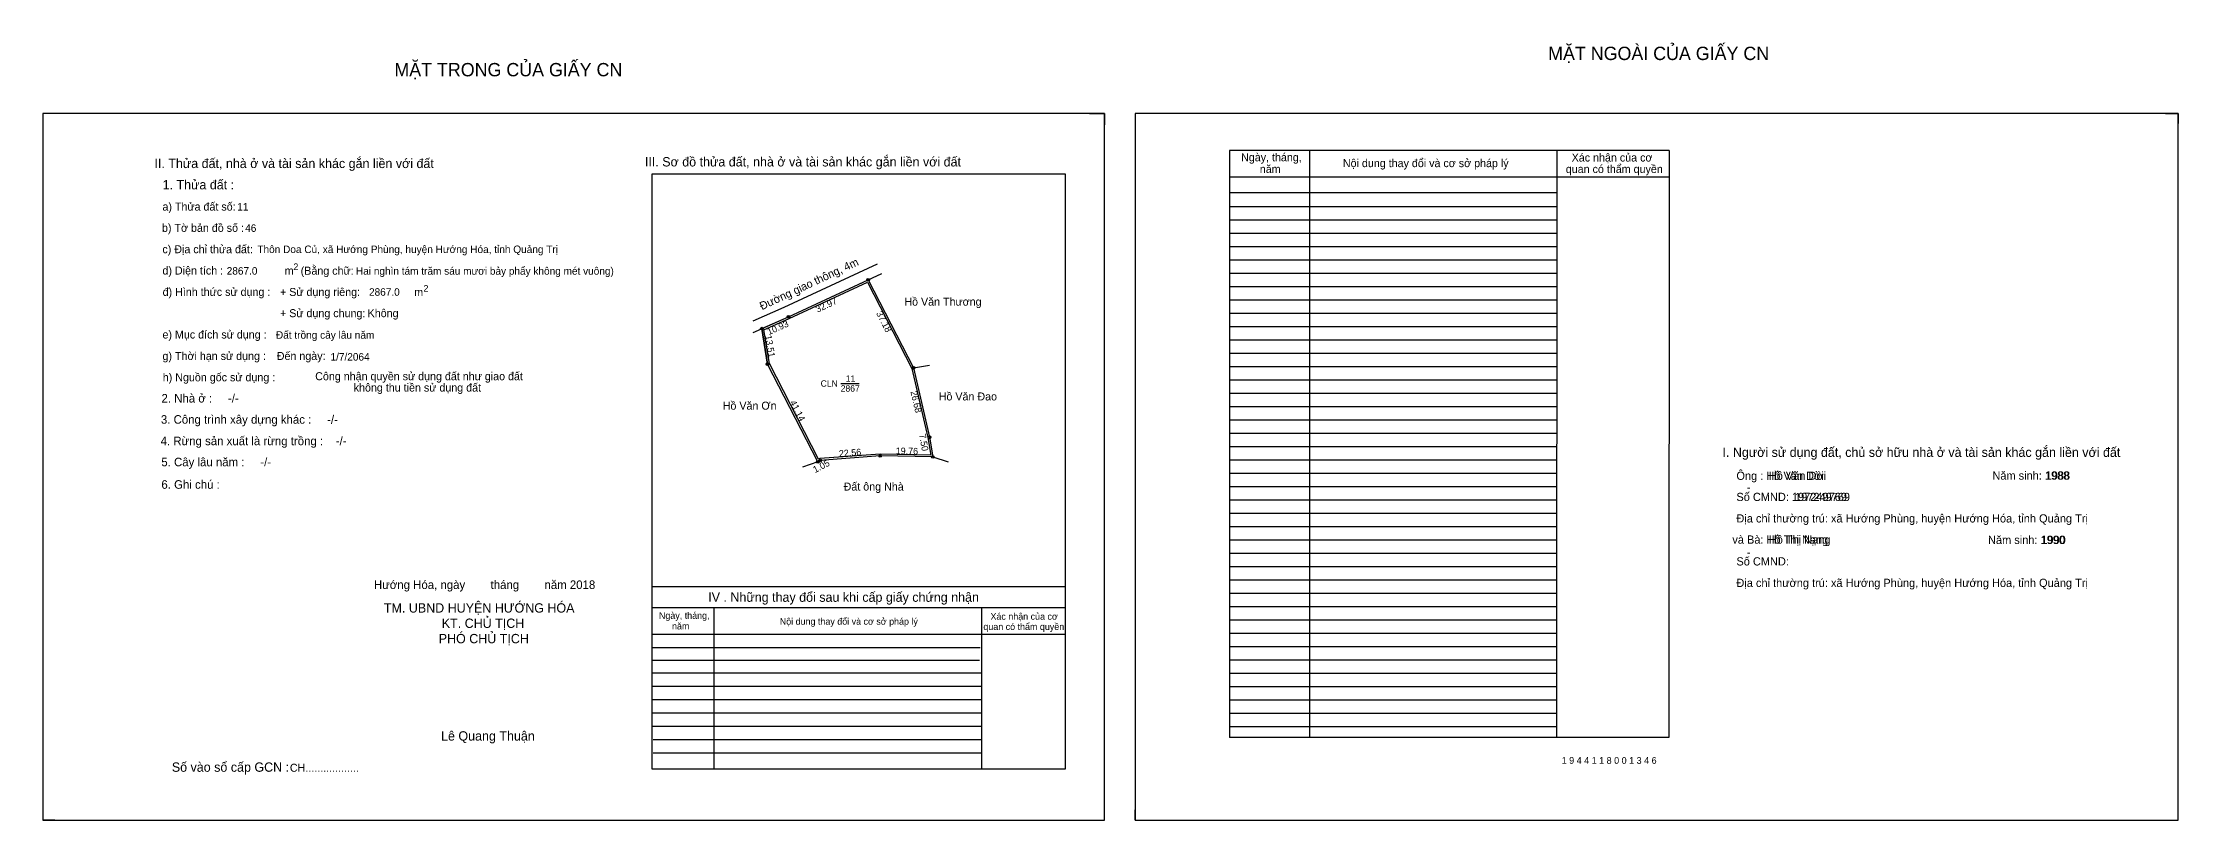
# Model space of a CAD drawing. Extents: x 533804 to 535102, y 1849811 to 1850119.
# Drawn here: x 533804 to 534605, y 1849827 to 1850119 of the extents above; entities that cross this region are included whole.
import ezdxf

# ---------------------------------------------------------------- set-up
doc = ezdxf.new("R2010")
doc.units = 0
for name, color, linetype in [('Default', 7, 'Continuous'), ('Level 10', 7, 'Continuous'), ('Level 11', 7, 'Continuous'), ('Level 13', 7, 'Continuous'), ('Level 27', 7, 'Continuous'), ('Level 36', 7, 'Continuous'), ('Level 4', 7, 'Continuous'), ('Level 49', 7, 'Continuous'), ('Level 55', 7, 'Continuous'), ('Level 6', 7, 'Continuous'), ('Level 7', 7, 'Continuous'), ('Level 8', 7, 'Continuous'), ('Level 9', 7, 'Continuous')]:
    doc.layers.add(name, color=color, linetype=linetype)

msp = doc.modelspace()

# ---------------------------------------------------------------- linework, layer by layer
at = {"layer": 'Level 10'}
for p, q in [((534196.47, 1850092.34), (534202.15, 1850092.34)), ((534202.15, 1850092.34), (534202.15, 1850088.14)), ((534599.87, 1850092.34), (534604.67, 1850092.34)), ((534604.67, 1850092.34), (534604.67, 1850088.64)), ((534083.63, 1850016.12), (534118.63, 1850032.42)), ((534083.63, 1850016.12), (534113.52, 1850030.04)), ((534113.52, 1850030.04), (534130.54, 1849996.99)), ((534070.4, 1850010.3), (534083.63, 1850016.12)), ((534073.63, 1850011.72), (534083.63, 1850016.12)), ((534073.63, 1850011.72), (534075.79, 1849998.38)), ((534075.79, 1849998.38), (534073.63, 1850011.72)), ((534094.6, 1849961.79), (534075.79, 1849998.38)), ((534130.54, 1849996.99), (534136.54, 1849970.99)), ((534136.54, 1849970.99), (534137.79, 1849963.59)), ((534118.03, 1849963.96), (534095.53, 1849962.27)), ((534137.79, 1849963.59), (534118.03, 1849963.96)), ((534095.53, 1849962.27), (534094.6, 1849961.79)), ((533804.07, 1849831.24), (533804.07, 1849827.34)), ((533808.67, 1849827.34), (533804.07, 1849827.34)), ((534213.55, 1849827.34), (534213.55, 1849831.24)), ((534213.55, 1849827.34), (534217.07, 1849827.34))]:
    msp.add_line(p, q, dxfattribs=at)
for points in [[(533804.07, 1849827.34), (534202.15, 1849827.34), (534202.15, 1850092.34), (533804.07, 1850092.34)], [(534213.55, 1849827.34), (534604.67, 1849827.34), (534604.67, 1850092.34), (534213.55, 1850092.34)], [(534118.01, 1849964.66), (534095.34, 1849962.96), (534094.9, 1849962.73), (534076.47, 1849998.6), (534074.41, 1850011.3), (534083.92, 1850015.48), (534113.21, 1850029.12), (534129.88, 1849996.75), (534135.86, 1849970.85), (534136.96, 1849964.31)]]:
    msp.add_lwpolyline(points, close=True, dxfattribs=at)
msp.add_lwpolyline([(534070.36, 1850014.65), (534081.98, 1850019.76), (534116.99, 1850036.07)], dxfattribs=at)
at = {"layer": 'Level 11'}
for centre in [(534113.52, 1850030.04), (534073.63, 1850011.72), (534083.63, 1850016.12), (534075.79, 1849998.38), (534130.54, 1849996.99), (534136.54, 1849970.99), (534095.53, 1849962.27), (534118.03, 1849963.96), (534118.03, 1849963.96), (534137.79, 1849963.59), (534094.6, 1849961.79)]:
    msp.add_circle(centre, 0.5, dxfattribs=at)
at = {"layer": 'Level 27'}
for p, q in [((534130.54, 1849996.99), (534136.46, 1849997.99)), ((534137.79, 1849963.59), (534143.5, 1849961.75)), ((534094.6, 1849961.79), (534088.95, 1849959.78))]:
    msp.add_line(p, q, dxfattribs=at)
at = {"layer": 'Level 7'}
for p, q in [((534371.55, 1850057.34), (534248.95, 1850057.34)), ((534371.55, 1850052.34), (534248.95, 1850052.34)), ((534371.55, 1850047.34), (534248.95, 1850047.34)), ((534371.55, 1850042.34), (534248.95, 1850042.34)), ((534371.55, 1850037.34), (534248.95, 1850037.34)), ((534371.55, 1850032.34), (534248.95, 1850032.34)), ((534371.55, 1850027.34), (534248.95, 1850027.34)), ((534371.55, 1850022.34), (534248.95, 1850022.34)), ((534371.55, 1850017.34), (534248.95, 1850017.34)), ((534371.55, 1850012.34), (534248.95, 1850012.34)), ((534371.55, 1850007.34), (534248.95, 1850007.34)), ((534371.55, 1850002.34), (534248.95, 1850002.34)), ((534371.55, 1849997.34), (534248.95, 1849997.34)), ((534371.55, 1849992.34), (534248.95, 1849992.34)), ((534371.55, 1849987.34), (534248.95, 1849987.34)), ((534371.55, 1849982.34), (534248.95, 1849982.34)), ((534371.55, 1849977.34), (534248.95, 1849977.34)), ((534371.55, 1849972.34), (534248.95, 1849972.34)), ((534371.55, 1849967.34), (534248.95, 1849967.34)), ((534371.55, 1849962.34), (534248.95, 1849962.34)), ((534371.55, 1849957.34), (534248.95, 1849957.34)), ((534371.55, 1849952.34), (534248.95, 1849952.34)), ((534371.55, 1849947.34), (534248.95, 1849947.34)), ((534371.55, 1849942.34), (534248.95, 1849942.34)), ((534371.55, 1849937.34), (534248.95, 1849937.34)), ((534371.55, 1849932.34), (534248.95, 1849932.34)), ((534371.55, 1849927.34), (534248.95, 1849927.34)), ((534371.55, 1849922.34), (534248.95, 1849922.34)), ((534371.55, 1849917.34), (534248.95, 1849917.34)), ((534371.55, 1849912.34), (534248.95, 1849912.34)), ((534371.55, 1849907.34), (534248.95, 1849907.34)), ((534371.55, 1849902.34), (534248.95, 1849902.34)), ((534155.53, 1849892), (534032.47, 1849892)), ((534371.55, 1849897.34), (534248.95, 1849897.34)), ((534371.55, 1849892.34), (534248.95, 1849892.34)), ((534155.31, 1849887.26), (534032.47, 1849887.26)), ((534155.95, 1849882.52), (534032.47, 1849882.52)), ((534371.55, 1849887.34), (534248.95, 1849887.34)), ((534155.95, 1849877.52), (534032.47, 1849877.52)), ((534371.55, 1849882.34), (534248.95, 1849882.34)), ((534371.55, 1849877.34), (534248.95, 1849877.34)), ((534155.95, 1849872.52), (534032.47, 1849872.52)), ((534155.95, 1849867.52), (534032.47, 1849867.52)), ((534371.55, 1849872.34), (534248.95, 1849872.34)), ((534371.55, 1849867.34), (534248.95, 1849867.34)), ((534155.95, 1849862.52), (534032.47, 1849862.52)), ((534371.55, 1849862.34), (534248.95, 1849862.34)), ((534155.95, 1849857.52), (534032.87, 1849857.52)), ((534155.95, 1849852.52), (534032.87, 1849852.52))]:
    msp.add_line(p, q, dxfattribs=at)
at = {"layer": 'Level 8'}
for p, q in [((534413.75, 1850078.58), (534248.95, 1850078.58)), ((534248.95, 1850078.58), (534248.95, 1849858.34)), ((534278.95, 1850078.58), (534278.95, 1849858.34)), ((534371.63, 1850078.48), (534371.55, 1849858.34)), ((534413.75, 1850078.58), (534413.67, 1849858.34)), ((534187.47, 1850069.64), (534032.47, 1850069.64)), ((534032.47, 1850069.64), (534032.47, 1849846.64)), ((534187.47, 1849846.64), (534187.47, 1850069.64)), ((534413.75, 1850068.58), (534248.95, 1850068.58)), ((534371.55, 1850062.7), (534248.95, 1850062.7)), ((534187.47, 1849914.84), (534032.47, 1849914.84)), ((534187.47, 1849906.98), (534032.47, 1849906.98)), ((534055.61, 1849906.98), (534055.61, 1849846.64)), ((534155.95, 1849906.98), (534155.95, 1849846.64)), ((534187.47, 1849896.98), (534032.47, 1849896.98)), ((534413.67, 1849858.34), (534248.95, 1849858.34)), ((534032.47, 1849846.64), (534187.47, 1849846.64))]:
    msp.add_line(p, q, dxfattribs=at)
at = {"layer": 'Level 9'}
msp.add_line((534103.22, 1849991.14), (534110.15, 1849991.14), dxfattribs=at)

# ---------------------------------------------------------------- texts
at = {"layer": 'Default'}
for s, p in [('e) Mục đích sử dụng :', (533848.96, 1850008.01)), ('g) Thời hạn sử dụng :', (533848.97, 1849999.97)), ('Đến ngày:', (533891.81, 1849999.97)), ('h) Nguồn gốc sử dụng :', (533849.07, 1849991.97)), ('Công nhận quyền sử dụng đất như giao đất', (533906.22, 1849992.37)), ('không thu tiền sử dụng đất', (533920.65, 1849988.12))]:
    msp.add_text(s, height=3, dxfattribs=at).set_placement(p)
at = {"layer": 'Level 13'}
for s, p in [('CLN', (534095.7, 1849989.94)), ('2867', (534103.22, 1849988.1)), ('11', (534105.13, 1849991.78))]:
    msp.add_text(s, height=2.4, dxfattribs=at).set_placement(p)
at = {"layer": 'Level 36'}
for s, p in [('Hồ Văn Thương', (534127.08, 1850020.34)), ('Hồ Văn Đao', (534139.96, 1849984.79)), ('Hồ Văn Ơn', (534058.99, 1849981.33)), ('Đất ông Nhà', (534104.32, 1849951))]:
    msp.add_text(s, height=3, dxfattribs=at).set_placement(p)
at = {"layer": 'Level 4'}
for s, p in [('Hồ Văn Dời', (534451.16, 1849955.01)), ('1988', (534554.94, 1849955.09)), ('197249769', (534460.98, 1849947.06)), ('Hồ Thị Nạng', (534451.16, 1849931.08)), ('1990', (534553.33, 1849930.96))]:
    msp.add_text(s, height=3.08, dxfattribs=at).set_placement(p)
at = {"layer": 'Level 49'}
for s, height, rotation, p in [('Đường giao thông, 4m', 3, 24.97175, (534073.69, 1850018.62)), ('32.97', 2.5, 24.97175, (534094.55, 1850017.67)), ('10.93', 2.5, 23.74949, (534076.3, 1850009.29)), ('37.18', 2.5, 297.24744, (534116.42, 1850017.48)), ('13.51', 2.5, 279.19745, (534074.87, 1850009.06)), ('26.68', 2.5, 282.99462, (534129.35, 1849988.12)), ('41.14', 2.5, 297.20656, (534084.04, 1849984.09)), ('7.50', 2.5, 279.58783, (534132.61, 1849972.07)), ('1.05', 2.5, 27.29957, (534093.6, 1849957.53)), ('22.56', 2.5, 4.29548, (534102.65, 1849963.61)), ('19.76', 2.5, 358.92728, (534123.84, 1849964.65))]:
    msp.add_text(s, height=height, rotation=rotation, dxfattribs=at).set_placement(p)
at = {"layer": 'Level 55'}
for s, height, p in [('1', 0.4, (534113.41, 1850030.04)), ('0', 0.11, (534113.48, 1850029.93)), ('0', 0.11, (534113.48, 1850029.93)), ('9', 0.4, (534073.5, 1850011.72)), ('0', 0.11, (534073.59, 1850011.61)), ('0', 0.11, (534073.59, 1850011.61)), ('10', 0.4, (534083.35, 1850016.12)), ('0', 0.11, (534083.59, 1850016.01)), ('8', 0.4, (534075.66, 1849998.38)), ('0', 0.11, (534075.75, 1849998.27)), ('2', 0.4, (534130.41, 1849996.99)), ('0', 0.11, (534130.5, 1849996.88)), ('0', 0.11, (534130.5, 1849996.88)), ('0', 0.11, (534130.5, 1849996.88)), ('3', 0.4, (534136.42, 1849970.99)), ('0', 0.11, (534136.5, 1849970.88)), ('0', 0.11, (534136.5, 1849970.88)), ('6', 0.4, (534095.4, 1849962.27)), ('5', 0.4, (534117.9, 1849963.96)), ('0', 0.11, (534117.99, 1849963.85)), ('0', 0.11, (534117.99, 1849963.85)), ('4', 0.4, (534137.66, 1849963.59)), ('0', 0.11, (534137.75, 1849963.48)), ('0', 0.11, (534137.75, 1849963.48)), ('0', 0.11, (534137.75, 1849963.48)), ('0', 0.11, (534137.75, 1849963.48)), ('7', 0.4, (534094.47, 1849961.79)), ('0', 0.11, (534094.56, 1849961.68)), ('0', 0.11, (534094.56, 1849961.68)), ('0', 0.11, (534094.56, 1849961.68)), ('0', 0.11, (534095.49, 1849962.16)), ('0', 0.11, (534095.49, 1849962.16))]:
    msp.add_text(s, height=height, dxfattribs=at).set_placement(p)
at = {"layer": 'Level 6'}
for s, height, p in [('11', 2.816, (533877, 1850056.01)), ('46', 2.816, (533879.97, 1850048.01)), ('Thôn Doa Củ, xã Hướng Phùng, huyện Hướng Hóa, tỉnh Quảng Trị', 2.82, (533884.53, 1850040.06)), ('2867.0', 2.816, (533873.04, 1850031.97)), ('Hai nghìn tám trăm sáu mươi bảy phẩy không mét vuông)', 2.816, (533921.5, 1850031.94)), ('2867.0', 2.816, (533926.39, 1850024.05)), ('Đất trồng cây lâu năm', 2.82, (533891.5, 1850007.94)), ('1/7/2064', 2.82, (533911.95, 1849999.73)), ('6. Ghi chú :', 3.1998, (533848.56, 1849951.67)), ('Ông : Hồ Văn Dời', 3.08, (534439.01, 1849955.01)), ('Năm sinh: 1988', 3.08, (534534.98, 1849955.08)), ('Số CMND: 197249769', 3.08, (534439.01, 1849947.08)), ('Địa chỉ thường trú: xã Hướng Phùng, huyện Hướng Hóa, tỉnh Quảng Trị', 3.08, (534439.01, 1849939.02)), ('và Bà: Hồ Thị Nạng', 3.08, (534437.49, 1849931.07)), ('Năm sinh: 1990', 3.08, (534533.34, 1849930.96)), ('Số CMND: ', 3.08, (534439.01, 1849922.9)), ('Địa chỉ thường trú: xã Hướng Phùng, huyện Hướng Hóa, tỉnh Quảng Trị', 3.08, (534439.01, 1849914.84)), ('1 9 4 4 1 1 8 0 0 1 3 4 6', 2.52, (534373.5, 1849848.52))]:
    msp.add_text(s, height=height, dxfattribs=at).set_placement(p)
at = {"layer": 'Level 7'}
for s, height, p in [('MẶT NGOÀI CỦA GIẤY CN', 4.9998, (534368.44, 1850112.44)), ('MẶT TRONG CỦA GIẤY CN', 4.9998, (533935.91, 1850106.34)), ('II. Thửa đất, nhà ở và tài sản khác gắn liền với đất', 3.4998, (533845.95, 1850071.94)), ('III. Sơ đồ thửa đất, nhà ở và tài sản khác gắn liền với đất', 3.4998, (534029.82, 1850072.54)), ('Ngày, tháng,', 3, (534253.32, 1850074.48)), ('Nội dung thay đổi và cơ sở pháp lý', 3, (534291.49, 1850072.28)), ('Xác nhận của cơ', 3, (534377.25, 1850074.38)), ('1. Thửa đất :', 3.4998, (533849.02, 1850063.95)), ('năm', 3, (534260.33, 1850070.08)), (' quan có thẩm quyền', 3, (534373.94, 1850070.08)), ('a) Thửa đất số:', 3, (533848.95, 1850055.98)), ('b) Tờ bản đồ số :', 3, (533848.78, 1850048.02)), ('c) Địa chỉ thửa đất:', 3, (533848.94, 1850040)), ('d) Diện tích :', 3, (533848.96, 1850032.01)), ('2', 2.5, (533898.03, 1850033.66)), ('(Bằng chữ:', 3, (533900.78, 1850031.94)), ('đ) Hình thức sử dụng :', 3, (533849.02, 1850024)), ('+ Sử dụng riêng:', 3, (533893.03, 1850023.97)), ('m', 3, (533894.79, 1850031.95)), ('2', 2.5, (533946.81, 1850025.58)), ('+ Sử dụng chung:', 3, (533893.02, 1850016.02)), ('Không', 3, (533925.87, 1850016.02)), ('m', 3, (533943.34, 1850023.92)), ('2. Nhà ở :     -/-', 3.1998, (533848.6, 1849984)), ('3. Công trình xây dựng khác :     -/-', 3.1998, (533848.37, 1849976.06)), ('4. Rừng sản xuất là rừng trồng :    -/-', 3.1998, (533848.27, 1849968)), ('5. Cây lâu năm :     -/-', 3.1998, (533848.54, 1849960.1)), ('I. Người sử dụng đất, chủ sở hữu nhà ở và tài sản khác gắn liền với đất', 3.4998, (534433.78, 1849963.61)), ('-', 3.2, (534442.9, 1849950.67)), ('-', 3.2, (534442.9, 1849926.32)), ('Hướng Hóa, ngày        tháng        năm 2018', 3.2, (533928.23, 1849914.09)), ('TM. UBND HUYỆN HƯỚNG HÓA', 3.5, (533931.96, 1849905.23)), ('IV . Những thay đổi sau khi cấp giấy chứng nhận', 3.4998, (534053.56, 1849909.28)), ('KT. CHỦ TỊCH', 3.5, (533953.67, 1849899.49)), ('Ngày, tháng,', 2.5, (534035.08, 1849902.88)), ('năm', 2.5, (534039.98, 1849898.92)), ('Nội dung thay đổi và cơ sở pháp lý', 2.5, (534080.38, 1849900.68)), (' quan có thẩm quyền', 2.5, (534155.78, 1849898.7)), ('Xác nhận của cơ', 2.5, (534159.37, 1849902.54)), ('PHÓ CHỦ TỊCH', 3.5, (533952.52, 1849893.73)), ('Lê Quang Thuận', 3.5, (533953.4, 1849857.23)), ('Số vào sổ cấp GCN :', 3.4998, (533852.47, 1849845.54)), ('CH..................', 3, (533896.73, 1849845.54))]:
    msp.add_text(s, height=height, dxfattribs=at).set_placement(p)

doc.saveas('drawing.dxf')
